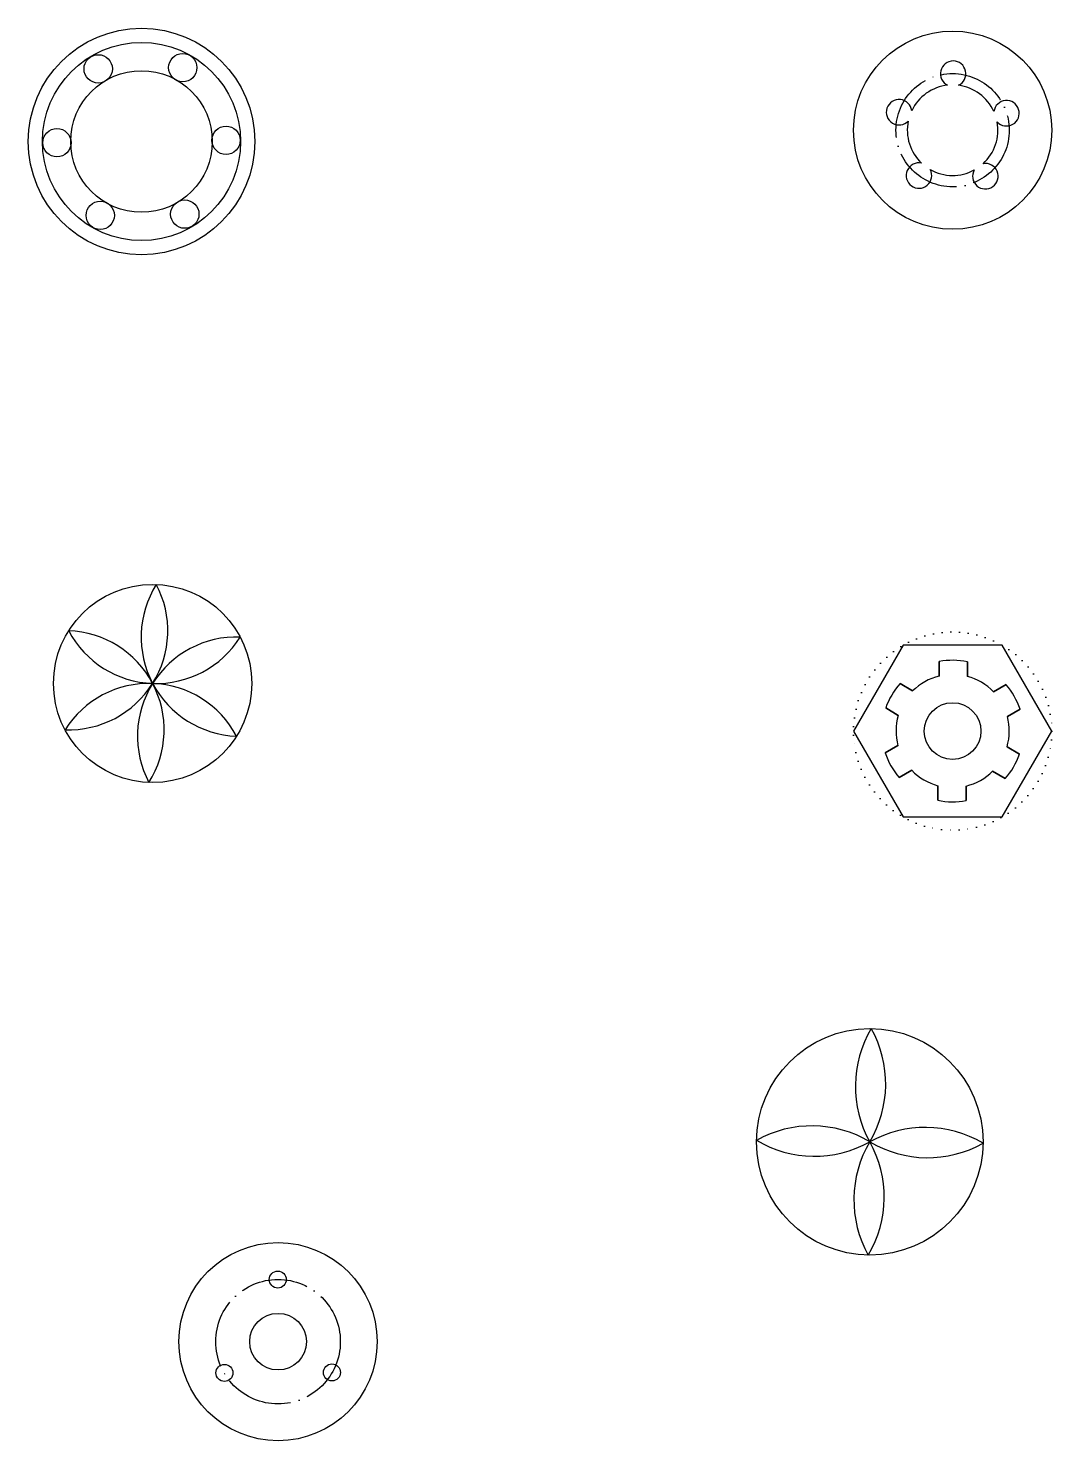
# Model space of a CAD drawing. Header units: millimetres. Extents: x 1775 to 2136, y 1552 to 2051.
import ezdxf

# ---------------------------------------------------------------- set-up
doc = ezdxf.new("R2010")
doc.units = ezdxf.units.MM
doc.linetypes.add('ACAD_ISO04W100', pattern=[30, 24, -3, 0, -3])
doc.linetypes.add('ACAD_ISO07W100', pattern=[3, 0, -3])

# ---------------------------------------------------------------- blocks, each defined once
blk = doc.blocks.new('*U2')
blk.add_circle((0, 0), 5)
blk = doc.blocks.new('*U3')
at = {"color": 0, "linetype": 'ByBlock', "lineweight": -2, "transparency": 16777216}
for p, rotation in [((1799.57, 2036.66), 299.9999999999998), ((1829.44, 2037.08), 239.9999999999999), ((1844.73, 2011.42), 180), ((1800.3, 1984.92), 59.99999999999999), ((1830.16, 1985.34), 120)]:
    blk.add_blockref('*U2', p, dxfattribs=dict(at, rotation=rotation))
blk.add_blockref('*U2', (1785, 2010.58), dxfattribs=at)
blk = doc.blocks.new('*U4')
for centre, start, end in [((30.29, -1.12), 147.8773, 207.8773), ((-30.29, 1.12), 327.8773, 27.8773)]:
    blk.add_arc(centre, 35, start, end)
blk = doc.blocks.new('*U5')
at = {"color": 0, "linetype": 'ByBlock', "lineweight": -2, "transparency": 16777216}
blk.add_blockref('*U4', (1819.44, 1837.07), dxfattribs=at)
for p, rotation in [((1803.98, 1828.89), 60.00000000000001), ((1834.27, 1827.77), 299.9999999999999), ((1803.33, 1811.4), 120), ((1833.62, 1810.28), 239.9999999999999), ((1818.15, 1802.1), 180)]:
    blk.add_blockref('*U4', p, dxfattribs=dict(at, rotation=rotation))
blk = doc.blocks.new('*U6')
blk.add_circle((0, 0), 3)
blk = doc.blocks.new('*U7')
at = {"color": 0, "linetype": 'ByBlock', "lineweight": -2, "transparency": 16777216}
blk.add_blockref('*U6', (1862.98, 1609.05), dxfattribs=at)
for p, rotation in [((1844.15, 1576.06), 120), ((1882.14, 1576.24), 240)]:
    blk.add_blockref('*U6', p, dxfattribs=dict(at, rotation=rotation))
blk = doc.blocks.new('*U12')
for centre, start, end in [((34.64, -0.45), 149.2591, 209.2591), ((-34.64, 0.45), 329.2591, 29.2591)]:
    blk.add_arc(centre, 40, start, end)
blk = doc.blocks.new('*U13')
at = {"color": 0, "linetype": 'ByBlock', "lineweight": -2, "transparency": 16777216}
blk.add_blockref('*U12', (2072.35, 1677.7), dxfattribs=at)
for p, rotation in [((2052.09, 1657.96), 89.99999999999997), ((2092.09, 1657.44), 270), ((2071.83, 1637.7), 180)]:
    blk.add_blockref('*U12', p, dxfattribs=dict(at, rotation=rotation))

msp = doc.modelspace()

# ---------------------------------------------------------------- linework, layer by layer
for p, q in [((2096.61, 1827.32), (2096.56, 1822.19)), ((2096.56, 1822.19), (2096.61, 1827.32)), ((2106.61, 1827.22), (2106.56, 1822.09)), ((2106.56, 1822.09), (2106.61, 1827.22)), ((2082.82, 1819.54), (2087.24, 1816.93)), ((2087.24, 1816.93), (2082.82, 1819.54)), ((2120.24, 1819.16), (2115.78, 1816.64)), ((2115.78, 1816.64), (2120.24, 1819.16)), ((2077.73, 1810.93), (2082.15, 1808.32)), ((2082.15, 1808.32), (2077.73, 1810.93)), ((2125.16, 1810.45), (2120.69, 1807.93)), ((2120.69, 1807.93), (2125.16, 1810.45)), ((2077.57, 1795.1), (2082.04, 1797.62)), ((2082.04, 1797.62), (2077.57, 1795.1)), ((2125, 1794.62), (2120.58, 1797.23)), ((2120.58, 1797.23), (2125, 1794.62)), ((2082.48, 1786.39), (2086.95, 1788.91)), ((2086.95, 1788.91), (2082.48, 1786.39)), ((2119.91, 1786.01), (2115.49, 1788.62)), ((2115.49, 1788.62), (2119.91, 1786.01)), ((2096.12, 1778.33), (2096.17, 1783.46)), ((2096.17, 1783.46), (2096.12, 1778.33)), ((2106.12, 1778.23), (2106.17, 1783.36)), ((2106.17, 1783.36), (2106.12, 1778.23))]:
    msp.add_line(p, q)
msp.add_lwpolyline([(2083.86, 1833.08), (2066.36, 1802.77), (2083.86, 1772.46), (2118.86, 1772.46), (2136.36, 1802.77), (2118.86, 1833.08)], close=True)
for centre, radius in [((1814.87, 2011), 40), ((1814.87, 2011), 35), ((2101.35, 2014.99), 35), ((1814.87, 2011), 25), ((1818.8, 1819.59), 35), ((2101.36, 1802.77), 10), ((2072.09, 1657.7), 40), ((1863.09, 1587.11), 35), ((1863.09, 1587.11), 10)]:
    msp.add_circle(centre, radius)
at = {"linetype": 'ACAD_ISO04W100'}
for centre, radius in [((2101.35, 2014.99), 20), ((1863.09, 1587.11), 22)]:
    msp.add_circle(centre, radius, dxfattribs=at)
at = {"linetype": 'ACAD_ISO07W100'}
msp.add_circle((2101.36, 1802.77), 35, dxfattribs=at)
for centre, radius, start, end in [((2101.53, 2034.94), 4.5, 294.7392, 244.1911), ((2101.35, 2014.99), 16, 96.3618, 154.5685), ((2101.35, 2014.99), 16, 24.3618, 82.5685), ((2082.43, 2021.33), 4.5, 6.7392, 316.1911), ((2120.38, 2020.98), 4.5, 222.7392, 172.1911), ((2101.35, 2014.99), 16, 168.3618, 226.5685), ((2101.35, 2014.99), 16, 312.3618, 10.5685), ((2089.47, 1998.96), 4.5, 78.7392, 28.1911), ((2101.35, 2014.99), 16, 240.3618, 298.5685), ((2112.92, 1998.74), 4.5, 150.7392, 100.1911), ((2101.36, 1802.77), 25, 77.8843, 100.9582), ((2101.36, 1802.77), 20, 103.8988, 134.9438), ((2101.36, 1802.77), 20, 43.8988, 74.9438), ((2101.36, 1802.77), 25, 137.8843, 160.9582), ((2101.36, 1802.77), 25, 17.8843, 40.9582), ((2101.36, 1802.77), 20, 163.8988, 194.9438), ((2101.36, 1802.77), 20, 343.8988, 14.9438), ((2101.36, 1802.77), 25, 197.8843, 220.9582), ((2101.36, 1802.77), 25, 317.8843, 340.9582), ((2101.36, 1802.77), 20, 223.8988, 254.9438), ((2101.36, 1802.77), 20, 283.8988, 314.9438), ((2101.36, 1802.77), 25, 257.8843, 280.9582)]:
    msp.add_arc(centre, radius, start, end)

# ---------------------------------------------------------------- block references
for name in ['*U3', '*U5', '*U13', '*U7']:
    msp.add_blockref(name, (0, 0))

doc.saveas('drawing.dxf')
